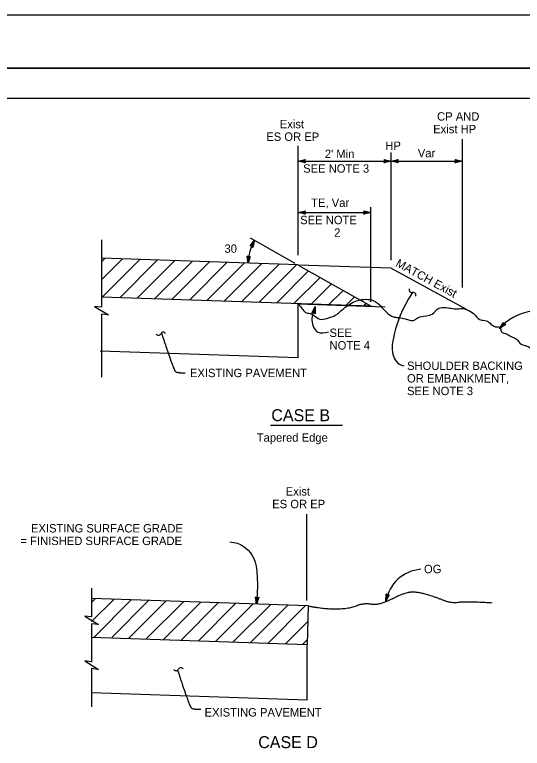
# Model space of a CAD drawing. Extents: x -894 to 866, y -476 to 714.
# Drawn here: x -394 to 30, y 101 to 714 of the extents above; entities that cross this region are included whole.
import ezdxf

# ---------------------------------------------------------------- set-up
doc = ezdxf.new("R2010")
doc.units = 0
for name, color, linetype in [('10 Sheet Format', 7, 'Continuous'), ('56 Stage 3 Anno', 7, 'Continuous'), ('57 Undefined', 7, 'Continuous'), ('59 Sndwall Anno', 7, 'Continuous'), ('60 Nongeo Data', 7, 'Continuous')]:
    doc.layers.add(name, color=color, linetype=linetype)

msp = doc.modelspace()

# ---------------------------------------------------------------- linework, layer by layer
at = {"layer": '10 Sheet Format'}
for p, q in [((-863.45, 668.96), (836.55, 668.96)), ((-813.45, 643.96), (811.55, 643.96))]:
    msp.add_line(p, q, dxfattribs=at)
for points in [[(-894.04, 713.56), (865.96, 713.56), (865.96, -476.44), (-894.04, -476.44)], [(-863.45, -431.04), (836.55, -431.04), (836.55, 668.96), (-863.45, 668.96)]]:
    msp.add_lwpolyline(points, close=True, dxfattribs=at)
at = {"layer": '56 Stage 3 Anno'}
for p, q in [((-20.54, 485.93), (-20.54, 609.7)), ((-157.63, 512.95), (-157.63, 603.99)), ((-80.03, 508.58), (-80.03, 598.52)), ((-157.63, 591.32), (-80.03, 591.32)), ((-80.03, 591.32), (-20.54, 591.32)), ((-96.93, 473.91), (-96.93, 552.97)), ((-157.63, 548.48), (-96.93, 548.48)), ((-321.96, 525.69), (-321.99, 477.22)), ((-321.99, 477.22), (-321.98, 469.39)), ((-321.98, 463.69), (-321.98, 455.86)), ((-321.98, 455.86), (-321.98, 411.14)), ((-150.54, 224.73), (-150.54, 296.72)), ((-330.2, 235.01), (-330.19, 218.81)), ((-330.19, 218.81), (-330.19, 210.98)), ((-330.19, 205.29), (-330.19, 197.46)), ((-330.2, 197.54), (-330.19, 181.35)), ((-330.19, 197.46), (-330.19, 173.24)), ((-330.19, 181.35), (-330.19, 173.52)), ((-330.19, 167.82), (-330.19, 159.99)), ((-330.19, 159.99), (-330.19, 135.77))]:
    msp.add_line(p, q, dxfattribs=at)
for points in [[(-151.73, 590.01), (-157.63, 591.32), (-151.73, 592.63), (-151.94, 592.29), (-156.26, 591.33), (-151.94, 590.36), (-152.14, 590.7), (-154.91, 591.32), (-152.15, 591.94), (-152.36, 591.59), (-153.55, 591.32), (-152.35, 591.05), (-152.51, 591.32), (-151.73, 592.63), (-152.51, 591.32)], [(-85.94, 592.64), (-80.03, 591.32), (-85.94, 590.02), (-85.73, 590.36), (-81.4, 591.32), (-85.73, 592.29), (-85.52, 591.95), (-82.75, 591.33), (-85.52, 590.71), (-85.31, 591.06), (-84.11, 591.33), (-85.31, 591.6), (-85.15, 591.32), (-85.94, 590.02), (-85.15, 591.32)], [(-74.13, 590.01), (-80.03, 591.32), (-74.13, 592.63), (-74.34, 592.29), (-78.67, 591.33), (-74.34, 590.36), (-74.55, 590.7), (-77.32, 591.32), (-74.55, 591.94), (-74.76, 591.59), (-75.96, 591.32), (-74.75, 591.05), (-74.92, 591.32), (-74.13, 592.63), (-74.92, 591.32)], [(-26.45, 592.64), (-20.54, 591.32), (-26.45, 590.02), (-26.24, 590.36), (-21.91, 591.32), (-26.24, 592.29), (-26.03, 591.95), (-23.26, 591.33), (-26.03, 590.71), (-25.82, 591.06), (-24.62, 591.33), (-25.82, 591.6), (-25.66, 591.32), (-26.45, 590.02), (-25.66, 591.32)], [(-151.73, 547.16), (-157.63, 548.48), (-151.73, 549.79), (-151.94, 549.44), (-156.26, 548.49), (-151.94, 547.51), (-152.14, 547.86), (-154.91, 548.48), (-152.15, 549.09), (-152.36, 548.74), (-153.55, 548.48), (-152.35, 548.21), (-152.51, 548.48), (-151.73, 549.79), (-152.51, 548.48)], [(-102.83, 549.8), (-96.93, 548.48), (-102.83, 547.17), (-102.62, 547.52), (-98.29, 548.48), (-102.62, 549.45), (-102.41, 549.1), (-99.64, 548.48), (-102.41, 547.87), (-102.2, 548.22), (-101, 548.48), (-102.21, 548.75), (-102.04, 548.48), (-102.83, 547.17), (-102.04, 548.48)], [(-197.88, 520.54), (-194.1, 525.26), (-195.52, 519.38), (-195.74, 519.73), (-194.7, 524.03), (-197.47, 520.57), (-197.07, 520.61), (-195.3, 522.82), (-195.96, 520.07), (-196.18, 520.41), (-195.89, 521.6), (-196.66, 520.64), (-196.35, 520.67), (-195.52, 519.38), (-196.35, 520.67)], [(-197.67, 511.84), (-199.56, 506.09), (-200.29, 512.1), (-199.96, 511.86), (-199.43, 507.46), (-198.04, 511.67), (-198.41, 511.5), (-199.29, 508.8), (-199.63, 511.61), (-199.31, 511.37), (-199.16, 510.15), (-198.77, 511.32), (-199.06, 511.19), (-200.29, 512.1), (-199.06, 511.19)], [(-146.16, 464.47), (-143.52, 469.91), (-143.6, 463.86), (-143.89, 464.15), (-143.83, 468.58), (-145.77, 464.59), (-145.38, 464.71), (-144.14, 467.27), (-144.18, 464.43), (-144.47, 464.72), (-144.46, 465.94), (-144.99, 464.84), (-144.69, 464.93), (-143.6, 463.86), (-144.69, 464.93)], [(15.69, 454.85), (10.55, 451.65), (13.85, 456.72), (13.95, 456.33), (11.53, 452.62), (15.3, 454.95), (14.91, 455.05), (12.5, 453.56), (14.04, 455.93), (14.14, 455.53), (13.47, 454.51), (14.51, 455.16), (14.21, 455.24), (13.85, 456.72), (14.21, 455.24)], [(-190.67, 227.33), (-192.35, 221.52), (-193.3, 227.5), (-192.96, 227.26), (-192.27, 222.89), (-191.03, 227.15), (-191.4, 226.96), (-192.18, 224.24), (-192.62, 227.03), (-192.29, 226.8), (-192.1, 225.59), (-191.76, 226.77), (-192.04, 226.63), (-193.3, 227.5), (-192.04, 226.63)], [(-81.64, 229.42), (-84.44, 224.05), (-84.18, 230.1), (-83.89, 229.8), (-84.09, 225.38), (-82.03, 229.3), (-82.42, 229.19), (-83.74, 226.68), (-83.61, 229.51), (-83.33, 229.22), (-83.38, 227.99), (-82.81, 229.08), (-83.12, 229), (-84.18, 230.1), (-83.12, 229)]]:
    msp.add_lwpolyline(points, close=True, dxfattribs=at)
for points in [[(-321.98, 469.39), (-327.74, 470.1), (-316.22, 462.98), (-321.98, 463.69)], [(-330.19, 210.98), (-335.95, 211.69), (-324.43, 204.58), (-330.19, 205.29)], [(-330.19, 173.52), (-335.95, 174.23), (-324.43, 167.11), (-330.19, 167.82)]]:
    msp.add_lwpolyline(points, dxfattribs=at)
for centre, radius, start, end in [((-62.86, 483.75), 2.18, 156.52485, 288.02253), ((-61.51, 479.61), 2.18, 336.52485, 108.02253), ((-274.37, 448.2), 2.18, 204.25116, 335.74884), ((-270.41, 446.41), 2.18, 24.25116, 155.74884), ((-52.63, 218.51), 32.29, 94.698, 170.11693), ((-259.61, 168.17), 2.18, 204.25116, 335.74884), ((-255.65, 166.39), 2.18, 24.25116, 155.74884)]:
    msp.add_arc(centre, radius, start, end, dxfattribs=at)
msp.add_spline([(-143.52, 469.91), (-146.19, 458.57), (-141.32, 448.54), (-132.26, 448.8)], degree=3, dxfattribs=at)
for points, degree in [([(-271.8, 447.73), (-261.53, 416.52), (-258.65, 414.55), (-252.07, 414.72)], 2), ([(-214.67, 273.65), (-205.96, 272.75), (-193.66, 264.55), (-190.83, 246.87), (-192.35, 221.52)], 3), ([(-258.59, 167.01), (-248.32, 135.8), (-245.44, 133.82), (-238.86, 134)], 2)]:
    msp.add_open_spline(points, degree=degree, dxfattribs=at)
at = {"layer": '57 Undefined'}
msp.add_line((-180.86, 370.94), (-120.65, 370.94), dxfattribs=at)
at = {"layer": '59 Sndwall Anno'}
for p, q in [((-321.98, 492.19), (-304.49, 509.67)), ((-321.97, 507.23), (-319.03, 510.17)), ((-321.27, 477.87), (-289.96, 509.18)), ((-306.73, 477.37), (-275.42, 508.68)), ((-292.19, 476.88), (-260.88, 508.19)), ((-277.65, 476.38), (-246.34, 507.69)), ((-263.12, 475.88), (-231.81, 507.19)), ((-248.58, 475.39), (-217.27, 506.7)), ((-234.04, 474.89), (-202.73, 506.2)), ((-219.5, 474.4), (-188.19, 505.71)), ((-204.97, 473.9), (-173.66, 505.21)), ((-190.43, 473.41), (-159.12, 504.72)), ((-175.89, 472.91), (-149.05, 499.75)), ((-161.36, 472.41), (-139.44, 494.33)), ((-146.82, 471.92), (-129.84, 488.9)), ((-132.28, 471.42), (-120.23, 483.47)), ((-117.74, 470.93), (-110.62, 478.05)), ((-103.21, 470.43), (-101.01, 472.62)), ((-330.19, 207.02), (-311.62, 225.59)), ((-330.14, 223.27), (-327.28, 226.12)), ((-328.48, 193.78), (-297.17, 225.09)), ((-313.11, 194.11), (-282.63, 224.6)), ((-299.4, 192.79), (-268.09, 224.1)), ((-284.87, 192.3), (-253.56, 223.61)), ((-270.33, 191.8), (-239.02, 223.11)), ((-255.79, 191.31), (-224.48, 222.62)), ((-241.25, 190.81), (-209.94, 222.12)), ((-226.72, 190.31), (-195.41, 221.63)), ((-212.18, 189.82), (-180.87, 221.13)), ((-197.64, 189.32), (-166.33, 220.63)), ((-183.1, 188.83), (-151.79, 220.14)), ((-168.57, 188.33), (-149.72, 207.18)), ((-154.03, 187.84), (-150.06, 191.8))]:
    msp.add_line(p, q, dxfattribs=at)
at = {"layer": '60 Nongeo Data'}
for p, q in [((-197.88, 527.4), (-160.36, 506.21)), ((-157.64, 504.67), (-321.97, 510.27)), ((-157.65, 504.6), (-96.74, 470.21)), ((-80.03, 501.96), (-157.65, 504.6)), ((-80.03, 501.96), (-16.83, 467.6)), ((-96.74, 470.21), (-321.98, 477.89)), ((-157.63, 427.16), (-157.63, 472.29)), ((-157.63, 472.29), (-84.93, 469.81)), ((-157.63, 427.16), (-323.18, 432.81)), ((-149.43, 220.06), (-330.19, 226.22)), ((-149.43, 220.06), (-150.15, 187.7)), ((-150.15, 187.7), (-330.19, 193.84)), ((-150.17, 141.34), (-150.17, 186.99)), ((-150.17, 141.34), (-330.16, 147.48))]:
    msp.add_line(p, q, dxfattribs=at)
for centre, radius, start, end in [((-158.17, 504.67), 41.41, 150.17581, 178.02771), ((44.6, 420.25), 46.41, 99.39042, 137.60613)]:
    msp.add_arc(centre, radius, start, end, dxfattribs=at)
for points, degree in [([(-62.18, 481.68), (-71.43, 467.45), (-78.87, 445.13), (-80.14, 429.86), (-74.76, 421.46), (-69.39, 420.54)], 3), ([(-149.43, 220.06), (-134.75, 217.44), (-114.62, 217.88), (-102.98, 222.8), (-90, 220.57), (-68.97, 231.31), (-58.23, 232.2), (-42.12, 227.28), (-30.04, 222.36), (-17.06, 224.15), (4.42, 222.8)], 2)]:
    msp.add_open_spline(points, degree=degree, dxfattribs=at)
msp.add_spline([(-157.63, 472.29), (-155.85, 469.91), (-153.19, 466.77), (-150.78, 464.59), (-148.84, 464.35), (-144.5, 462.42), (-139.67, 459.52), (-133.63, 460), (-130.73, 460.97), (-125.41, 463.38), (-122.03, 466.28), (-111.64, 473.53), (-106.33, 475.46), (-102.46, 475.95), (-96.42, 475.46), (-85.07, 466.52), (-77.58, 461.21), (-73.23, 460.73), (-68.4, 459.76), (-64.54, 458.55), (-60.67, 458.55), (-58.74, 460), (-52.94, 461.94), (-44, 465.08), (-42.07, 467.25), (-35.55, 469.18), (-24.68, 467.97), (-19.6, 468.22), (-16.7, 467.25), (-11.15, 464.11), (-5.83, 459.04), (-0.28, 458.07), (1.9, 456.62), (4.8, 454.2), (6.49, 453.24), (7.45, 453), (8.66, 453), (11.32, 451.79), (12.04, 448.89), (15.42, 447.44), (18.32, 445.99), (21.22, 444.54), (24.6, 442.85), (28.47, 438.5), (31.61, 437.54), (32.58, 437.29), (36.2, 435.36), (37.41, 434.15), (39.82, 431.74), (43.69, 428.6), (45.14, 428.84), (47.8, 425.94), (48.76, 424.73), (49, 424.49)], degree=3, dxfattribs=at)

# ---------------------------------------------------------------- texts
at = {"layer": '57 Undefined'}
for s, height, p in [('CP AND ', 7, (-41.66, 625.12)), ('Exist', 7, (-173.05, 618.74)), ('Exist HP', 7, (-44.9, 614.62)), ('ES OR EP', 7, (-184.31, 608.24)), ('HP', 7, (-84.91, 600.71)), ("2' Min", 7, (-135.44, 593.9)), ('Var', 7, (-57.77, 594.53)), ('SEE NOTE 3', 7, (-153.54, 581.7)), ('TE, Var', 7, (-146.83, 553.11)), ('SEE NOTE ', 7, (-156.01, 538.71)), ('2', 7, (-127.59, 528.21)), ('30', 7, (-219.22, 514.84)), ('SEE', 7, (-131.49, 444.6)), ('NOTE 4', 7, (-131.49, 434.1)), ('SHOULDER BACKING', 7, (-66.76, 417.04)), ('EXISTING PAVEMENT ', 7, (-248.07, 411.06)), ('OR EMBANKMENT,', 7, (-66.76, 406.54)), ('SEE NOTE 3', 7, (-66.76, 396.04)), ('CASE B', 10, (-180.09, 374.29)), ('Tapered Edge', 7, (-192.27, 357.16)), ('Exist', 7, (-168.08, 312.17)), ('ES OR EP', 7, (-179.34, 301.67)), ('EXISTING SURFACE GRADE', 7, (-380.84, 281.41)), ('  = FINISHED SURFACE GRADE', 7, (-394.86, 270.91)), ('OG', 7, (-52.61, 247.41)), ('EXISTING PAVEMENT ', 7, (-235.86, 127.78)), ('CASE D', 10, (-191.03, 101.41))]:
    msp.add_text(s, height=height, dxfattribs=at).set_placement(p)
msp.add_text('MATCH Exist', height=7, rotation=331.453, dxfattribs=at).set_placement((-76.86, 503.98))

doc.saveas('drawing.dxf')
